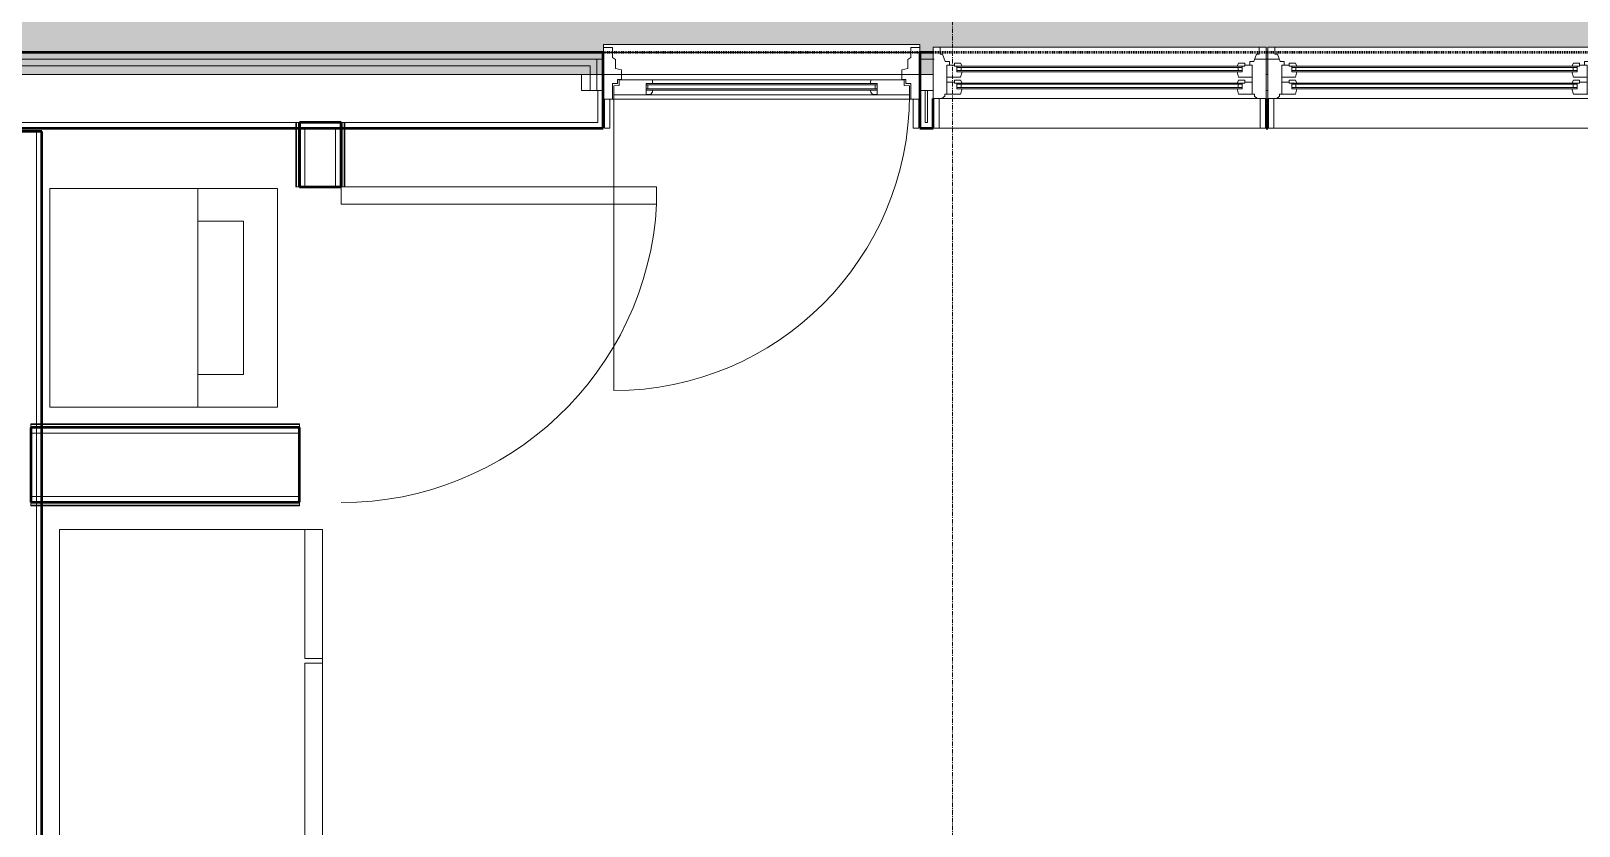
# Model space of a CAD drawing. Header units: inches. Extents: x -4218 to -1830, y 9756 to 12426.
# Drawn here: x -2932.5 to -2755.8, y 12001.4 to 12092.2 of the extents above; entities that cross this region are included whole.
import ezdxf

# ---------------------------------------------------------------- set-up
doc = ezdxf.new("R2010")
doc.units = ezdxf.units.IN
doc.header["$MEASUREMENT"] = 0
doc.linetypes.add('Dash 1_16_', pattern=[0.125, 0.0625, -0.0625])
doc.linetypes.add('Grid Line 1_2_', pattern=[0.875, 0.5, -0.125, 0.125, -0.125])
for name, color, linetype, lineweight in [('0-1', 7, 'Continuous', 5), ('0-2', 252, 'Continuous', 9), ('A-DOOR-1', 7, 'Continuous', 9), ('A-DOOR-2', 50, 'Continuous', 20), ('A-DOOR-4', 31, 'Continuous', 9), ('A-DOOR-6', 31, 'Continuous', 20), ('A-DOOR-FRAM', 31, 'Continuous', 20), ('A-DOOR-FRAM-2', 31, 'Continuous', 9), ('A-DOOR-GLAZ', 31, 'Continuous', 9), ('A-FLOR-5', 192, 'Continuous', 9), ('A-FLOR-PATT-1', 9, 'Continuous', 9), ('A-GLAZ-1', 151, 'Continuous', 9), ('A-GLAZ-2', 151, 'Continuous', 20), ('A-WALL-1', 250, 'Continuous', 50), ('A-WALL-2', 10, 'Continuous', 13), ('A-WALL-3', 253, 'Continuous', 9), ('A-WALL-4', 254, 'Continuous', 9), ('A-WALL-5', 252, 'Continuous', 9), ('A-WALL-6', 7, 'Continuous', 9), ('A-WALL-8', 113, 'Continuous', 9), ('A-WALL-9', 113, 'Continuous', 50), ('C-PROP-LINE-1', 91, 'Dash 1_16_', 50), ('I-WALL-1', 250, 'Continuous', 50), ('I-WALL-2', 254, 'Continuous', 9), ('I-WALL-3', 253, 'Continuous', 9), ('I-WALL-4', 252, 'Continuous', 9), ('I-WALL-5', 7, 'Continuous', 9), ('P-SANR-FIXT-1', 7, 'Continuous', 9), ('Q-SPCQ-1', 7, 'Continuous', 9), ('S-GRID-1', 1, 'Grid Line 1_2_', 9)]:
    doc.layers.add(name, color=color, linetype=linetype, lineweight=lineweight)

# ---------------------------------------------------------------- blocks, each defined once
blk = doc.blocks.new('Refrigerator_-_Side-by-Side_6047 - 36_ X 30_-1372843-BACKGROUND - 1ST FLOOR')
at = {"layer": 'Q-SPCQ-1'}
for p, q in [((-17.88, 15.58), (17.87, 15.58)), ((-17.88, -14.42), (-17.88, 15.58)), ((-17.88, 15.58), (-3.13, 15.58)), ((-17.88, 15.58), (-17.88, 13.58)), ((-3.13, 13.58), (-3.13, 15.58)), ((-2.63, 15.58), (17.87, 15.58)), ((-2.63, 15.58), (-2.63, 13.58)), ((17.87, 15.58), (17.87, -14.42)), ((17.87, 13.58), (17.87, 15.58)), ((-3.13, 13.58), (-17.88, 13.58)), ((17.87, 13.58), (-2.63, 13.58)), ((17.87, -14.42), (-17.88, -14.42))]:
    blk.add_line(p, q, dxfattribs=at)
blk = doc.blocks.new('Basic Wall _ INT - W4BØF - _5_8 GYP - 2X4 WOOD_BATT_ - 5_8 GYP_ - ___-2683966-BACKGROUND - 1ST FLOOR')
at = {"layer": 'A-WALL-3'}
for p, q in [((-2902.29, 12081.69), (-2902, 12081.69)), ((-2902.22, 12081.06), (-2902.22, 12081.69)), ((-2902, 12081.69), (-2901.94, 12081.69)), ((-2901.94, 12081.69), (-2901.92, 12081.69)), ((-2901.92, 12081.69), (-2901.87, 12081.69)), ((-2901.87, 12081.69), (-2901.87, 12081.06))]:
    blk.add_line(p, q, dxfattribs=at)
at = {"layer": 'A-WALL-4'}
for p, q in [((-2902.22, 12081.69), (-2902.29, 12081.69)), ((-2902.08, 12081.69), (-2902.22, 12081.69)), ((-2902.01, 12081.69), (-2902.08, 12081.69)), ((-2901.87, 12081.69), (-2901.9, 12081.69))]:
    blk.add_line(p, q, dxfattribs=at)
at = {"layer": 'A-WALL-5'}
for p, q in [((-2902.29, 12081.06), (-2902.29, 12081.69)), ((-2902.22, 12074.38), (-2902.22, 12081.06)), ((-2902, 12081.69), (-2902, 12081.06)), ((-2901.87, 12081.06), (-2901.87, 12074.38)), ((-2902.29, 12074.38), (-2902.22, 12074.38)), ((-2902.22, 12074.38), (-2902.08, 12074.38)), ((-2902.08, 12074.38), (-2902.01, 12074.38)), ((-2901.9, 12074.38), (-2901.87, 12074.38))]:
    blk.add_line(p, q, dxfattribs=at)
at = {"layer": 'A-WALL-6'}
for p, q in [((-2902.29, 12074.38), (-2902.29, 12081.06)), ((-2902, 12081.06), (-2902, 12074.38)), ((-2902, 12074.38), (-2902.29, 12074.38)), ((-2901.92, 12074.38), (-2902, 12074.38)), ((-2901.87, 12074.38), (-2901.92, 12074.38))]:
    blk.add_line(p, q, dxfattribs=at)
blk = doc.blocks.new('Basic Wall _ INT - W4BØF - _5_8 GYP - 2X4 WOOD_BATT_ - 5_8 GYP_ - ___-2683967-BACKGROUND - 1ST FLOOR')
at = {"layer": 'A-WALL-3'}
for p, q in [((-2897.12, 12081.69), (-2897.08, 12081.69)), ((-2897.12, 12081.69), (-2897.12, 12081.06)), ((-2897.08, 12081.69), (-2897, 12081.69)), ((-2897, 12081.69), (-2896.92, 12081.69)), ((-2896.92, 12081.69), (-2896.71, 12081.69)), ((-2896.77, 12081.06), (-2896.77, 12081.69))]:
    blk.add_line(p, q, dxfattribs=at)
at = {"layer": 'A-WALL-4'}
for p, q in [((-2897.1, 12081.69), (-2897.12, 12081.69)), ((-2896.92, 12081.69), (-2896.98, 12081.69)), ((-2896.77, 12081.69), (-2896.92, 12081.69)), ((-2896.71, 12081.69), (-2896.77, 12081.69))]:
    blk.add_line(p, q, dxfattribs=at)
at = {"layer": 'A-WALL-5'}
for p, q in [((-2897.12, 12081.06), (-2897.12, 12074.38)), ((-2897, 12081.06), (-2897, 12081.69)), ((-2896.77, 12074.38), (-2896.77, 12081.06)), ((-2896.71, 12081.06), (-2896.71, 12081.69)), ((-2897.12, 12074.38), (-2897.1, 12074.38)), ((-2896.98, 12074.38), (-2896.92, 12074.38)), ((-2896.92, 12074.38), (-2896.77, 12074.38)), ((-2896.77, 12074.38), (-2896.71, 12074.38))]:
    blk.add_line(p, q, dxfattribs=at)
at = {"layer": 'A-WALL-6'}
for p, q in [((-2897, 12074.38), (-2897, 12081.06)), ((-2896.71, 12074.38), (-2896.71, 12081.06)), ((-2897.08, 12074.38), (-2897.12, 12074.38)), ((-2897, 12074.38), (-2897.08, 12074.38)), ((-2896.71, 12074.38), (-2897, 12074.38))]:
    blk.add_line(p, q, dxfattribs=at)
blk = doc.blocks.new('Basic Wall _ INT - W8BØF - _5_8 GYP - 2X8 WOOD_BATT_ - 5_8 GYP_ - ___-2698244-BACKGROUND - 1ST FLOOR')
at = {"layer": 'I-WALL-2'}
for p, q in [((-2932.52, 12038.38), (-2932.52, 12038.35)), ((-2932.52, 12038.24), (-2932.52, 12038.18)), ((-2932.52, 12038.17), (-2932.52, 12038.03)), ((-2932.52, 12038.03), (-2932.52, 12037.96))]:
    blk.add_line(p, q, dxfattribs=at)
at = {"layer": 'I-WALL-3'}
for p, q in [((-2932.52, 12038.33), (-2932.52, 12038.38)), ((-2931.27, 12038.38), (-2932.52, 12038.38)), ((-2932.52, 12038.25), (-2932.52, 12038.33)), ((-2932.52, 12038.17), (-2932.52, 12038.25)), ((-2932.52, 12038.08), (-2932.52, 12038.17)), ((-2932.52, 12037.96), (-2932.52, 12038.08)), ((-2932.52, 12038.03), (-2931.27, 12038.03))]:
    blk.add_line(p, q, dxfattribs=at)
at = {"layer": 'I-WALL-4'}
for p, q in [((-2932.52, 12038.25), (-2931.27, 12038.25)), ((-2932.52, 12037.96), (-2931.27, 12037.96)), ((-2901.87, 12038.38), (-2931.27, 12038.38)), ((-2931.27, 12038.03), (-2901.87, 12038.03)), ((-2901.87, 12038.35), (-2901.87, 12038.38)), ((-2901.87, 12038.18), (-2901.87, 12038.24)), ((-2901.87, 12038.03), (-2901.87, 12038.17)), ((-2901.87, 12037.96), (-2901.87, 12038.03))]:
    blk.add_line(p, q, dxfattribs=at)
at = {"layer": 'I-WALL-5'}
for p, q in [((-2931.27, 12038.25), (-2901.87, 12038.25)), ((-2931.27, 12037.96), (-2901.87, 12037.96)), ((-2901.87, 12038.38), (-2901.87, 12038.33)), ((-2901.87, 12038.33), (-2901.87, 12038.25)), ((-2901.87, 12038.25), (-2901.87, 12037.96))]:
    blk.add_line(p, q, dxfattribs=at)
blk = doc.blocks.new('Basic Wall _ INT - W8BØF - _5_8 GYP - 2X8 WOOD_BATT_ - 5_8 GYP_ - ___-2704408-BACKGROUND - 1ST FLOOR')
at = {"layer": 'I-WALL-2'}
for p, q in [((-2932.52, 12047.29), (-2932.52, 12047.23)), ((-2932.52, 12047.23), (-2932.52, 12047.08)), ((-2932.52, 12047.08), (-2932.52, 12047.02)), ((-2932.52, 12046.9), (-2932.52, 12046.88))]:
    blk.add_line(p, q, dxfattribs=at)
at = {"layer": 'I-WALL-3'}
for p, q in [((-2932.52, 12047), (-2932.52, 12047.29)), ((-2931.27, 12047.23), (-2932.52, 12047.23)), ((-2932.52, 12046.99), (-2932.52, 12047)), ((-2932.52, 12046.98), (-2932.52, 12046.99)), ((-2932.52, 12046.96), (-2932.52, 12046.98)), ((-2932.52, 12046.92), (-2932.52, 12046.96)), ((-2932.52, 12046.88), (-2932.52, 12046.92)), ((-2932.52, 12046.88), (-2931.27, 12046.88))]:
    blk.add_line(p, q, dxfattribs=at)
at = {"layer": 'I-WALL-4'}
for p, q in [((-2931.27, 12047.29), (-2932.52, 12047.29)), ((-2931.27, 12047), (-2932.52, 12047)), ((-2901.87, 12047.23), (-2931.27, 12047.23)), ((-2931.27, 12046.88), (-2901.87, 12046.88)), ((-2901.87, 12047.23), (-2901.87, 12047.29)), ((-2901.87, 12047.08), (-2901.87, 12047.23)), ((-2901.87, 12047.02), (-2901.87, 12047.08)), ((-2901.87, 12046.88), (-2901.87, 12046.9))]:
    blk.add_line(p, q, dxfattribs=at)
at = {"layer": 'I-WALL-5'}
for p, q in [((-2901.87, 12047.29), (-2931.27, 12047.29)), ((-2901.87, 12047), (-2931.27, 12047)), ((-2901.87, 12047.29), (-2901.87, 12047)), ((-2901.87, 12047), (-2901.87, 12046.92)), ((-2901.87, 12046.92), (-2901.87, 12046.88))]:
    blk.add_line(p, q, dxfattribs=at)
blk = doc.blocks.new('SWING - SINGLE - FLUSH - 36_ x 80_ - OFFSET PIVOT DOOR AT MAGIC PAK AND WASHER_DRYER-3199415-BACKGROUND - 1ST FLOOR')
at = {"layer": 'A-DOOR-1'}
blk.add_arc((18, -2.38), 36.07, 180, 266.8211, dxfattribs=at)
at = {"layer": 'A-DOOR-2'}
for p, q in [((16, -2.38), (16, -38.39)), ((18, -2.38), (16, -2.38)), ((18, -2.38), (18, -38.39)), ((18, -38.39), (16, -38.39))]:
    blk.add_line(p, q, dxfattribs=at)
blk = doc.blocks.new('Stacked Washer and Dryer - 26_x25_ - Private-1372850-BACKGROUND - 1ST FLOOR')
at = {"layer": 'P-SANR-FIXT-1'}
for p, q in [((0, 12.5), (26, 12.5)), ((0, 12.5), (0, -12.5)), ((16.90625, -12.5), (16.90625, 12.5)), ((26, 12.5), (26, -12.5)), ((22.09375, 8.75), (16.90625, 8.75)), ((22.09375, -8.75), (22.09375, 8.75)), ((16.90625, -8.75), (22.09375, -8.75)), ((26, -12.5), (0, -12.5))]:
    blk.add_line(p, q, dxfattribs=at)
blk = doc.blocks.new('CTR - 1st Phase - Unit Layouts_rvt-1-BACKGROUND - 1ST FLOOR')
at = {"layer": 'A-WALL-1'}
for p, q in [((-2901.87, 12081.69), (-2901.87, 12074.38)), ((-2901.25, 12081.69), (-2901.87, 12081.69)), ((-2897.75, 12081.69), (-2901.25, 12081.69)), ((-2897.12, 12081.69), (-2897.75, 12081.69)), ((-2897.12, 12074.38), (-2897.12, 12081.69)), ((-2901.87, 12074.38), (-2897.12, 12074.38))]:
    blk.add_line(p, q, dxfattribs=at)
at = {"layer": 'A-WALL-2'}
for p, q in [((-2901.25, 12074.38), (-2901.25, 12081.06)), ((-2897.75, 12081.06), (-2901.25, 12081.06)), ((-2897.75, 12074.38), (-2897.75, 12081.06)), ((-2932.52, 12046.25), (-2901.87, 12046.25)), ((-2932.52, 12039), (-2901.87, 12039))]:
    blk.add_line(p, q, dxfattribs=at)
at = {"layer": 'A-WALL-3'}
for p, q in [((-2901.87, 12081.06), (-2901.87, 12074.38)), ((-2897.12, 12074.38), (-2897.12, 12081.06))]:
    blk.add_line(p, q, dxfattribs=at)
at = {"layer": 'A-WALL-4'}
for p, q in [((-2901.87, 12081.69), (-2901.87, 12081.06)), ((-2901.87, 12081.69), (-2897.12, 12081.69)), ((-2897.12, 12081.06), (-2897.12, 12081.69))]:
    blk.add_line(p, q, dxfattribs=at)
at = {"layer": 'A-WALL-5'}
blk.add_line((-2897.12, 12074.38), (-2901.87, 12074.38), dxfattribs=at)
at = {"layer": 'I-WALL-1'}
for p, q in [((-2901.87, 12046.88), (-2932.52, 12046.88)), ((-2932.52, 12046.88), (-2932.52, 12038.38)), ((-2901.87, 12038.38), (-2901.87, 12046.88)), ((-2932.52, 12038.38), (-2901.87, 12038.38))]:
    blk.add_line(p, q, dxfattribs=at)
at = {"layer": 'I-WALL-2'}
for p, q in [((-2931.27, 12046.88), (-2932.52, 12046.88)), ((-2932.52, 12038.38), (-2932.52, 12046.88)), ((-2932.52, 12038.38), (-2931.27, 12038.38))]:
    blk.add_line(p, q, dxfattribs=at)
at = {"layer": 'I-WALL-3'}
for p, q in [((-2901.87, 12046.88), (-2931.27, 12046.88)), ((-2931.27, 12038.38), (-2901.87, 12038.38))]:
    blk.add_line(p, q, dxfattribs=at)
at = {"layer": 'I-WALL-4'}
blk.add_line((-2901.87, 12046.88), (-2901.87, 12038.38), dxfattribs=at)
at = {"layer": '0-2'}
for name, p in [('Basic Wall _ INT - W4BØF - _5_8 GYP - 2X4 WOOD_BATT_ - 5_8 GYP_ - ___-2683966-BACKGROUND - 1ST FLOOR', (0, 0)), ('Basic Wall _ INT - W4BØF - _5_8 GYP - 2X4 WOOD_BATT_ - 5_8 GYP_ - ___-2683967-BACKGROUND - 1ST FLOOR', (0, 0)), ('Stacked Washer and Dryer - 26_x25_ - Private-1372850-BACKGROUND - 1ST FLOOR', (-2930.37, 12061.69)), ('Basic Wall _ INT - W8BØF - _5_8 GYP - 2X8 WOOD_BATT_ - 5_8 GYP_ - ___-2704408-BACKGROUND - 1ST FLOOR', (0, 0)), ('Basic Wall _ INT - W8BØF - _5_8 GYP - 2X8 WOOD_BATT_ - 5_8 GYP_ - ___-2698244-BACKGROUND - 1ST FLOOR', (0, 0))]:
    blk.add_blockref(name, p, dxfattribs=at)
for name, p, rotation in [('SWING - SINGLE - FLUSH - 36_ x 80_ - OFFSET PIVOT DOOR AT MAGIC PAK AND WASHER_DRYER-3199415-BACKGROUND - 1ST FLOOR', (-2899.5, 12056.38), 89.99999999996366), ('Refrigerator_-_Side-by-Side_6047 - 36_ X 30_-1372843-BACKGROUND - 1ST FLOOR', (-2914.83, 12017.37), 269.9999999999923)]:
    blk.add_blockref(name, p, dxfattribs=dict(at, rotation=rotation))
blk = doc.blocks.new('CTR - 1st Phase - Common Walls_rvt-1-BACKGROUND - 1ST FLOOR')
at = {"layer": 'A-WALL-2'}
blk.add_line((-2931.9, 12080.69), (-2931.9, 11725.36), dxfattribs=at)
at = {"layer": 'I-WALL-1'}
for p, q in [((-2931.27, 12080.69), (-2939.77, 12080.69)), ((-2931.27, 11725.36), (-2931.27, 12080.69))]:
    blk.add_line(p, q, dxfattribs=at)
at = {"layer": 'I-WALL-3'}
for p, q in [((-2931.27, 12047.17), (-2931.27, 12047.29)), ((-2931.27, 12047.08), (-2931.27, 12047.17)), ((-2931.27, 12047.02), (-2931.27, 12047.08)), ((-2931.27, 12038.38), (-2931.27, 12046.88)), ((-2931.27, 12038.17), (-2931.27, 12038.23)), ((-2931.27, 12038.08), (-2931.27, 12038.17)), ((-2931.27, 12037.96), (-2931.27, 12038.08))]:
    blk.add_line(p, q, dxfattribs=at)
at = {"layer": 'I-WALL-4'}
for p, q in [((-2939.77, 12080.69), (-2931.27, 12080.69)), ((-2931.27, 12047.29), (-2931.27, 12080.69)), ((-2931.27, 11918.03), (-2931.27, 12037.96))]:
    blk.add_line(p, q, dxfattribs=at)
blk = doc.blocks.new('Window-Double_Hung-Andersen-400_Series-Tilt_Wash - DOUBLE HUNG - COTTAGE - 1ST FLOOR-2889518-BACKGROUND - 1ST FLOOR')
at = {"layer": 'A-GLAZ-1'}
for p, q in [((-16.29, 2.62), (-15.7, 2.62)), ((-16.29, 2.25), (-15.7, 2.25)), ((-15.82, 2.62), (-15.82, 2.25)), ((-15.7, 2.75), (15.7, 2.75)), ((-15.7, 2.62), (15.7, 2.62)), ((-15.7, 2.25), (15.7, 2.25)), ((-15.7, 2.12), (15.7, 2.12)), ((16.29, 2.62), (15.7, 2.62)), ((16.29, 2.25), (15.7, 2.25)), ((15.82, 2.62), (15.82, 2.25)), ((-16.29, 0.69), (-15.7, 0.69)), ((-16.29, 0.31), (-15.7, 0.31)), ((-15.82, 0.69), (-15.82, 0.31)), ((-15.7, 0.81), (15.7, 0.81)), ((-15.7, 0.69), (15.7, 0.69)), ((-15.7, 0.31), (15.7, 0.31)), ((-15.7, 0.19), (15.7, 0.19)), ((16.29, 0.69), (15.7, 0.69)), ((16.29, 0.31), (15.7, 0.31)), ((15.82, 0.69), (15.82, 0.31)), ((18.95, -0.94), (-18.95, -0.94)), ((-18.95, -0.94), (-18.95, -4.31)), ((-18.32, -0.94), (-18.32, -4.31)), ((18.32, -0.94), (18.32, -4.31)), ((18.95, -4.31), (18.95, -0.94)), ((-18.95, -4.31), (18.95, -4.31))]:
    blk.add_line(p, q, dxfattribs=at)
at = {"layer": 'A-GLAZ-2'}
for p, q in [((-19.01, 3.56), (-20.51, 3.56)), ((19.01, 4.94), (-19.01, 4.94)), ((-19.01, 4.94), (-19.01, -0.94)), ((-18.2, 4.94), (-18.2, 4.12)), ((-18.2, 4.12), (-17.92, 4.12)), ((-17.92, 4.12), (-17.61, 3.31)), ((17.92, 4.12), (17.61, 3.31)), ((18.2, 4.12), (17.92, 4.12)), ((18.2, 4.94), (18.2, 4.12)), ((19.01, -0.94), (19.01, 4.94)), ((19.01, 3.56), (20.51, 3.56)), ((-17.61, 3.31), (-17.14, 3.31)), ((-17.42, 2.87), (-16.57, 2.87)), ((-17.42, 2.87), (-17.42, -0.44)), ((-17.14, 3.31), (-17.14, 2.87)), ((-15.86, 3.09), (-16.57, 3.09)), ((-16.57, 2.75), (-16.57, 3.09)), ((-15.7, 2.75), (-16.57, 2.75)), ((-16.29, 2.75), (-16.29, 2.12)), ((-15.7, 2.12), (-16.29, 2.12)), ((-15.86, 3.09), (-15.7, 2.75)), ((-15.86, 1.5), (-15.7, 2.12)), ((15.86, 3.09), (15.7, 2.75)), ((15.7, 2.75), (16.57, 2.75)), ((15.7, 2.12), (16.29, 2.12)), ((15.86, 1.5), (15.7, 2.12)), ((15.86, 3.09), (16.57, 3.09)), ((16.29, 2.75), (16.29, 2.12)), ((16.57, 2.75), (16.57, 3.09)), ((17.42, 2.87), (16.57, 2.87)), ((17.14, 3.31), (17.14, 2.87)), ((17.61, 3.31), (17.14, 3.31)), ((17.42, 2.87), (17.42, -0.44)), ((-17.42, 1.5), (-15.86, 1.5)), ((-17.42, 0.94), (-16.57, 0.94)), ((-15.86, 1.16), (-16.57, 1.16)), ((-16.57, 0.81), (-16.57, 1.16)), ((-15.7, 0.81), (-16.57, 0.81)), ((-16.29, 0.81), (-16.29, 0.19)), ((-15.7, 0.19), (-16.29, 0.19)), ((-15.86, 1.16), (-15.7, 0.81)), ((-15.86, -0.44), (-15.7, 0.19)), ((15.86, 1.16), (15.7, 0.81)), ((15.7, 0.81), (16.57, 0.81)), ((15.7, 0.19), (16.29, 0.19)), ((15.86, -0.44), (15.7, 0.19)), ((17.42, 1.5), (15.86, 1.5)), ((15.86, 1.16), (16.57, 1.16)), ((16.29, 0.81), (16.29, 0.19)), ((16.57, 0.81), (16.57, 1.16)), ((17.42, 0.94), (16.57, 0.94)), ((-19.01, -0.94), (19.01, -0.94)), ((-17.67, -0.66), (-18, -0.94)), ((-17.67, -0.66), (-17.67, -0.44)), ((-17.67, -0.44), (-15.86, -0.44)), ((17.67, -0.44), (15.86, -0.44)), ((17.67, -0.66), (17.67, -0.44)), ((17.67, -0.66), (18, -0.94))]:
    blk.add_line(p, q, dxfattribs=at)
blk = doc.blocks.new('Door-Inswing-Andersen-400_Series-Single - 3_ 0-1_8_ x 7_ 11 1_2_ - 1ST FLOOR-V170-BACKGROUND - 1ST FLOOR')
at = {"layer": 'A-DOOR-4'}
blk.add_line((16.87, 0.53), (16.87, 34.28), dxfattribs=at)
blk.add_arc((16.87, 0.53), 33.75, 90, 180, dxfattribs=at)
at = {"layer": 'A-DOOR-6'}
for p, q in [((-16.87, -0.53), (-16.87, 0.53)), ((-16.87, 0.53), (-12.44, 0.53)), ((-13.19, 0.53), (-13.19, -0.78)), ((-13.19, 0.53), (-13.19, 0.47)), ((-13.19, 0.47), (-12.67, 0.47)), ((-12.67, 0.47), (-12.47, 0.22)), ((-12.47, 0.22), (-12.44, 0.03)), ((12.44, 0.53), (-12.44, 0.53)), ((-12.44, 0.03), (-12.44, -0.03)), ((16.87, 0.53), (12.44, 0.53)), ((12.47, 0.22), (12.44, 0.03)), ((12.44, 0.03), (12.44, -0.03)), ((12.67, 0.47), (12.47, 0.22)), ((13.19, 0.47), (12.67, 0.47)), ((13.19, 0.53), (13.19, -0.78)), ((13.19, 0.53), (13.19, 0.47)), ((16.87, -0.53), (16.87, 0.53)), ((-16.26, -0.54), (-16.87, -0.53)), ((-16.26, -1.19), (-16.26, -0.54)), ((-16.26, -1.19), (-12.44, -1.19)), ((-12.44, -0.03), (-13.19, -0.03)), ((-13.19, -0.78), (-12.44, -0.78)), ((-12.44, -0.87), (-12.47, -1.19)), ((-12.44, -0.78), (-12.44, -0.87)), ((12.44, -1.19), (-12.44, -1.19)), ((12.44, -0.03), (13.19, -0.03)), ((12.44, -0.78), (12.44, -0.87)), ((13.19, -0.78), (12.44, -0.78)), ((12.44, -0.87), (12.47, -1.19)), ((16.26, -1.19), (12.44, -1.19)), ((16.26, -0.54), (16.87, -0.53)), ((16.26, -1.19), (16.26, -0.54))]:
    blk.add_line(p, q, dxfattribs=at)
at = {"layer": 'A-DOOR-FRAM'}
for p, q in [((-18.06, -4.88), (-18.06, 1)), ((-17.69, 1), (-18.06, 1)), ((-18.06, 1), (-17.03, 1)), ((-18.06, 1), (-17.94, 1)), ((-18.06, -4.31), (-18.06, 1)), ((-17.28, 1), (17.31, 1)), ((-17.03, 1), (-17.03, -0.78)), ((17.03, 1), (17.03, -0.78)), ((18.06, 1), (17.03, 1)), ((17.94, 1), (18.06, 1)), ((18.06, -4.88), (18.06, 1)), ((18.06, 1), (18.06, -4.31)), ((-17.03, -0.78), (-16.45, -0.78)), ((-16.45, -0.78), (-16.45, -1.22)), ((-16.45, -1.22), (-16, -1.22)), ((-16, -1.22), (-16, -2.36)), ((16.45, -1.22), (16, -1.22)), ((16, -1.22), (16, -2.36)), ((16.45, -0.78), (16.45, -1.22)), ((17.03, -0.78), (16.45, -0.78)), ((-16.69, -3.51), (-17.03, -3.75)), ((-16, -2.36), (-16.69, -2.51)), ((-16.69, -2.51), (-16.69, -3.51)), ((16, -2.36), (16.69, -2.51)), ((16.69, -2.51), (16.69, -3.51)), ((16.69, -3.51), (17.03, -3.75)), ((-19.69, -3.56), (-18.06, -3.56)), ((-18.06, -5.22), (-18.06, -4.31)), ((-18.06, -4.88), (-17.03, -4.88)), ((18.06, -5.22), (-18.06, -5.22)), ((-17.03, -3.75), (-17.03, -4.88)), ((17.03, -3.75), (17.03, -4.88)), ((18.06, -4.88), (17.03, -4.88)), ((19.69, -3.56), (18.06, -3.56)), ((18.06, -4.31), (18.06, -5.22))]:
    blk.add_line(p, q, dxfattribs=at)
at = {"layer": 'A-DOOR-FRAM-2'}
for p, q in [((-17.94, 4.31), (-17.31, 4.31)), ((-17.94, 1), (-17.94, 4.31)), ((-17.31, 4.31), (-17.31, 1)), ((17.31, 4.31), (17.94, 4.31)), ((17.31, 1), (17.31, 4.31)), ((17.94, 4.31), (17.94, 1)), ((-17.31, 1), (-17.94, 1)), ((17.94, 1), (17.31, 1))]:
    blk.add_line(p, q, dxfattribs=at)
at = {"layer": 'A-DOOR-GLAZ'}
for p, q in [((-13.19, -0.19), (-12.44, -0.19)), ((-12.44, -0.63), (-13.19, -0.63)), ((-12.98, -0.63), (-12.98, -0.19)), ((12.44, -0.03), (-12.44, -0.03)), ((12.44, -0.19), (-12.44, -0.19)), ((12.44, -0.63), (-12.44, -0.63)), ((12.44, -0.78), (-12.44, -0.78)), ((13.19, -0.19), (12.44, -0.19)), ((12.44, -0.63), (13.19, -0.63)), ((12.98, -0.63), (12.98, -0.19))]:
    blk.add_line(p, q, dxfattribs=at)
blk = doc.blocks.new('Family - ___-2835903-BACKGROUND - 1ST FLOOR')
at = {"layer": 'C-PROP-LINE-1'}
blk.add_line((-2096.45, 12089.69), (-3831.82, 12089.69), dxfattribs=at)

msp = doc.modelspace()

# ---------------------------------------------------------------- hatches: boundary and pattern name
at = {"layer": 'A-FLOR-PATT-1'}
h = msp.add_hatch(dxfattribs=at)
h.set_pattern_fill('FP_11', color=256, style=0, pattern_type=2)
h.set_pattern_definition([(0, (-2997.02, 11101.99), (-120, 76.8), [0.392, -119.607]), (0, (-2997.02, 11102.386), (-120, 76.8), [0.392, -119.607]), (0, (-2997.02, 11111.59), (-120, 76.8), [0.392, -119.607]), (0, (-2997.02, 11111.986), (-120, 76.8), [0.392, -119.607]), (0, (-2997.02, 11121.19), (-120, 76.8), [0.392, -119.607]), (0, (-2997.02, 11121.586), (-120, 76.8), [0.392, -119.607]), (0, (-2997.02, 11130.79), (-120, 76.8), [0.392, -119.607]), (0, (-2997.02, 11131.186), (-120, 76.8), [0.392, -119.607]), (0, (-2997.02, 11140.39), (-120, 76.8), [0.392, -119.607]), (0, (-2997.02, 11140.786), (-120, 76.8), [0.392, -119.607]), (0, (-2997.02, 11149.99), (-120, 76.8), [0.392, -119.607]), (0, (-2997.02, 11150.386), (-120, 76.8), [0.392, -119.607]), (0, (-2997.02, 11159.59), (-120, 76.8), [0.392, -119.607]), (0, (-2997.02, 11159.986), (-120, 76.8), [0.392, -119.607]), (0, (-2997.02, 11169.19), (-120, 76.8), [0.392, -119.607]), (0, (-2997.02, 11169.586), (-120, 76.8), [0.392, -119.607]), (0, (-2977.02, 11101.99), (-120, 76.8), [0.392, -119.607]), (0, (-2977.02, 11102.386), (-120, 76.8), [0.392, -119.607]), (0, (-2977.02, 11111.59), (-120, 76.8), [0.392, -119.607]), (0, (-2977.02, 11111.986), (-120, 76.8), [0.392, -119.607]), (0, (-2977.02, 11121.19), (-120, 76.8), [0.392, -119.607]), (0, (-2977.02, 11121.586), (-120, 76.8), [0.392, -119.607]), (0, (-2977.02, 11130.79), (-120, 76.8), [0.392, -119.607]), (0, (-2977.02, 11131.186), (-120, 76.8), [0.392, -119.607]), (0, (-2977.02, 11140.39), (-120, 76.8), [0.392, -119.607]), (0, (-2977.02, 11140.786), (-120, 76.8), [0.392, -119.607]), (0, (-2977.02, 11149.99), (-120, 76.8), [0.392, -119.607]), (0, (-2977.02, 11150.386), (-120, 76.8), [0.392, -119.607]), (0, (-2977.02, 11159.59), (-120, 76.8), [0.392, -119.607]), (0, (-2977.02, 11159.986), (-120, 76.8), [0.392, -119.607]), (0, (-2977.02, 11169.19), (-120, 76.8), [0.392, -119.607]), (0, (-2977.02, 11169.586), (-120, 76.8), [0.392, -119.607]), (0, (-2957.02, 11101.99), (-120, 76.8), [0.392, -119.607]), (0, (-2957.02, 11102.386), (-120, 76.8), [0.392, -119.607]), (0, (-2957.02, 11111.59), (-120, 76.8), [0.392, -119.607]), (0, (-2957.02, 11111.986), (-120, 76.8), [0.392, -119.607]), (0, (-2957.02, 11121.19), (-120, 76.8), [0.392, -119.607]), (0, (-2957.02, 11121.586), (-120, 76.8), [0.392, -119.607]), (0, (-2957.02, 11130.79), (-120, 76.8), [0.392, -119.607]), (0, (-2957.02, 11131.186), (-120, 76.8), [0.392, -119.607]), (0, (-2957.02, 11140.39), (-120, 76.8), [0.392, -119.607]), (0, (-2957.02, 11140.786), (-120, 76.8), [0.392, -119.607]), (0, (-2957.02, 11149.99), (-120, 76.8), [0.392, -119.607]), (0, (-2957.02, 11150.386), (-120, 76.8), [0.392, -119.607]), (0, (-2957.02, 11159.59), (-120, 76.8), [0.392, -119.607]), (0, (-2957.02, 11159.986), (-120, 76.8), [0.392, -119.607]), (0, (-2957.02, 11169.19), (-120, 76.8), [0.392, -119.607]), (0, (-2957.02, 11169.586), (-120, 76.8), [0.392, -119.607]), (0, (-2937.02, 11101.99), (-120, 76.8), [0.392, -119.607]), (0, (-2937.02, 11102.386), (-120, 76.8), [0.392, -119.607]), (0, (-2937.02, 11111.59), (-120, 76.8), [0.392, -119.607]), (0, (-2937.02, 11111.986), (-120, 76.8), [0.392, -119.607]), (0, (-2937.02, 11121.19), (-120, 76.8), [0.392, -119.607]), (0, (-2937.02, 11121.586), (-120, 76.8), [0.392, -119.607]), (0, (-2937.02, 11130.79), (-120, 76.8), [0.392, -119.607]), (0, (-2937.02, 11131.186), (-120, 76.8), [0.392, -119.607]), (0, (-2937.02, 11140.39), (-120, 76.8), [0.392, -119.607]), (0, (-2937.02, 11140.786), (-120, 76.8), [0.392, -119.607]), (0, (-2937.02, 11149.99), (-120, 76.8), [0.392, -119.607]), (0, (-2937.02, 11150.386), (-120, 76.8), [0.392, -119.607]), (0, (-2937.02, 11159.59), (-120, 76.8), [0.392, -119.607]), (0, (-2937.02, 11159.986), (-120, 76.8), [0.392, -119.607]), (0, (-2937.02, 11169.19), (-120, 76.8), [0.392, -119.607]), (0, (-2937.02, 11169.586), (-120, 76.8), [0.392, -119.607]), (0, (-2917.02, 11101.99), (-120, 76.8), [0.392, -119.607]), (0, (-2917.02, 11102.386), (-120, 76.8), [0.392, -119.607]), (0, (-2917.02, 11111.59), (-120, 76.8), [0.392, -119.607]), (0, (-2917.02, 11111.986), (-120, 76.8), [0.392, -119.607]), (0, (-2917.02, 11121.19), (-120, 76.8), [0.392, -119.607]), (0, (-2917.02, 11121.586), (-120, 76.8), [0.392, -119.607]), (0, (-2917.02, 11130.79), (-120, 76.8), [0.392, -119.607]), (0, (-2917.02, 11131.186), (-120, 76.8), [0.392, -119.607]), (0, (-2917.02, 11140.39), (-120, 76.8), [0.392, -119.607]), (0, (-2917.02, 11140.786), (-120, 76.8), [0.392, -119.607]), (0, (-2917.02, 11149.99), (-120, 76.8), [0.392, -119.607]), (0, (-2917.02, 11150.386), (-120, 76.8), [0.392, -119.607]), (0, (-2917.02, 11159.59), (-120, 76.8), [0.392, -119.607]), (0, (-2917.02, 11159.986), (-120, 76.8), [0.392, -119.607]), (0, (-2917.02, 11169.19), (-120, 76.8), [0.392, -119.607]), (0, (-2917.02, 11169.586), (-120, 76.8), [0.392, -119.607]), (0, (-2897.02, 11101.99), (-120, 76.8), [0.392, -119.607]), (0, (-2897.02, 11102.386), (-120, 76.8), [0.392, -119.607]), (0, (-2897.02, 11111.59), (-120, 76.8), [0.392, -119.607]), (0, (-2897.02, 11111.986), (-120, 76.8), [0.392, -119.607]), (0, (-2897.02, 11121.19), (-120, 76.8), [0.392, -119.607]), (0, (-2897.02, 11121.586), (-120, 76.8), [0.392, -119.607]), (0, (-2897.02, 11130.79), (-120, 76.8), [0.392, -119.607]), (0, (-2897.02, 11131.186), (-120, 76.8), [0.392, -119.607]), (0, (-2897.02, 11140.39), (-120, 76.8), [0.392, -119.607]), (0, (-2897.02, 11140.786), (-120, 76.8), [0.392, -119.607]), (0, (-2897.02, 11149.99), (-120, 76.8), [0.392, -119.607]), (0, (-2897.02, 11150.386), (-120, 76.8), [0.392, -119.607]), (0, (-2897.02, 11159.59), (-120, 76.8), [0.392, -119.607]), (0, (-2897.02, 11159.986), (-120, 76.8), [0.392, -119.607]), (0, (-2897.02, 11169.19), (-120, 76.8), [0.392, -119.607]), (0, (-2897.02, 11169.586), (-120, 76.8), [0.392, -119.607]), (90, (-3003.47, 11116.59), (-120, 7e-15), [9.6, -67.2]), (90, (-2997.02, 11101.99), (-120, 7e-15), [0.392, -76.407]), (90, (-2997.02, 11111.59), (-120, 7e-15), [0.392, -76.407]), (90, (-2997.02, 11121.19), (-120, 7e-15), [0.392, -76.407]), (90, (-2997.02, 11130.79), (-120, 7e-15), [0.392, -76.407]), (90, (-2997.02, 11140.39), (-120, 7e-15), [0.392, -76.407]), (90, (-2997.02, 11149.99), (-120, 7e-15), [0.392, -76.407]), (90, (-2997.02, 11159.59), (-120, 7e-15), [0.392, -76.407]), (90, (-2997.02, 11169.19), (-120, 7e-15), [0.392, -76.407]), (90, (-2996.63, 11101.99), (-120, 7e-15), [0.392, -76.407]), (90, (-2996.63, 11111.59), (-120, 7e-15), [0.392, -76.407]), (90, (-2996.63, 11121.19), (-120, 7e-15), [0.392, -76.407]), (90, (-2996.63, 11130.79), (-120, 7e-15), [0.392, -76.407]), (90, (-2996.63, 11140.39), (-120, 7e-15), [0.392, -76.407]), (90, (-2996.63, 11149.99), (-120, 7e-15), [0.392, -76.407]), (90, (-2996.63, 11159.59), (-120, 7e-15), [0.392, -76.407]), (90, (-2996.63, 11169.19), (-120, 7e-15), [0.392, -76.407]), (90, (-2987.32, 11135.79), (-120, 7e-15), [9.6, -67.2]), (90, (-2987.32, 11164.59), (-120, 7e-15), [9.6, -67.2]), (90, (-2977.02, 11101.99), (-120, 7e-15), [0.392, -76.407]), (90, (-2977.02, 11111.59), (-120, 7e-15), [0.392, -76.407]), (90, (-2977.02, 11121.19), (-120, 7e-15), [0.392, -76.407]), (90, (-2977.02, 11130.79), (-120, 7e-15), [0.392, -76.407]), (90, (-2977.02, 11140.39), (-120, 7e-15), [0.392, -76.407]), (90, (-2977.02, 11149.99), (-120, 7e-15), [0.392, -76.407]), (90, (-2977.02, 11159.59), (-120, 7e-15), [0.392, -76.407]), (90, (-2977.02, 11169.19), (-120, 7e-15), [0.392, -76.407]), (90, (-2976.63, 11101.99), (-120, 7e-15), [0.392, -76.407]), (90, (-2976.63, 11111.59), (-120, 7e-15), [0.392, -76.407]), (90, (-2976.63, 11121.19), (-120, 7e-15), [0.392, -76.407]), (90, (-2976.63, 11130.79), (-120, 7e-15), [0.392, -76.407]), (90, (-2976.63, 11140.39), (-120, 7e-15), [0.392, -76.407]), (90, (-2976.63, 11149.99), (-120, 7e-15), [0.392, -76.407]), (90, (-2976.63, 11159.59), (-120, 7e-15), [0.392, -76.407]), (90, (-2976.63, 11169.19), (-120, 7e-15), [0.392, -76.407]), (90, (-2957.02, 11101.99), (-120, 7e-15), [0.392, -76.407]), (90, (-2957.02, 11111.59), (-120, 7e-15), [0.392, -76.407]), (90, (-2957.02, 11121.19), (-120, 7e-15), [0.392, -76.407]), (90, (-2957.02, 11130.79), (-120, 7e-15), [0.392, -76.407]), (90, (-2957.02, 11140.39), (-120, 7e-15), [0.392, -76.407]), (90, (-2957.02, 11149.99), (-120, 7e-15), [0.392, -76.407]), (90, (-2957.02, 11159.59), (-120, 7e-15), [0.392, -76.407]), (90, (-2957.02, 11169.19), (-120, 7e-15), [0.392, -76.407]), (90, (-2956.63, 11101.99), (-120, 7e-15), [0.392, -76.407]), (90, (-2956.63, 11111.59), (-120, 7e-15), [0.392, -76.407]), (90, (-2956.63, 11121.19), (-120, 7e-15), [0.392, -76.407]), (90, (-2956.63, 11130.79), (-120, 7e-15), [0.392, -76.407]), (90, (-2956.63, 11140.39), (-120, 7e-15), [0.392, -76.407]), (90, (-2956.63, 11149.99), (-120, 7e-15), [0.392, -76.407]), (90, (-2956.63, 11159.59), (-120, 7e-15), [0.392, -76.407]), (90, (-2956.63, 11169.19), (-120, 7e-15), [0.392, -76.407]), (90, (-2946.77, 11106.99), (-120, 7e-15), [9.6, -67.2]), (90, (-2946.77, 11145.39), (-120, 7e-15), [9.6, -67.2]), (90, (-2937.02, 11101.99), (-120, 7e-15), [0.392, -76.407]), (90, (-2937.02, 11111.59), (-120, 7e-15), [0.392, -76.407]), (90, (-2937.02, 11121.19), (-120, 7e-15), [0.392, -76.407]), (90, (-2937.02, 11130.79), (-120, 7e-15), [0.392, -76.407]), (90, (-2937.02, 11140.39), (-120, 7e-15), [0.392, -76.407]), (90, (-2937.02, 11149.99), (-120, 7e-15), [0.392, -76.407]), (90, (-2937.02, 11159.59), (-120, 7e-15), [0.392, -76.407]), (90, (-2937.02, 11169.19), (-120, 7e-15), [0.392, -76.407]), (90, (-2936.63, 11101.99), (-120, 7e-15), [0.392, -76.407]), (90, (-2936.63, 11111.59), (-120, 7e-15), [0.392, -76.407]), (90, (-2936.63, 11121.19), (-120, 7e-15), [0.392, -76.407]), (90, (-2936.63, 11130.79), (-120, 7e-15), [0.392, -76.407]), (90, (-2936.63, 11140.39), (-120, 7e-15), [0.392, -76.407]), (90, (-2936.63, 11149.99), (-120, 7e-15), [0.392, -76.407]), (90, (-2936.63, 11159.59), (-120, 7e-15), [0.392, -76.407]), (90, (-2936.63, 11169.19), (-120, 7e-15), [0.392, -76.407]), (90, (-2925.94, 11126.19), (-120, 7e-15), [9.6, -67.2]), (90, (-2917.02, 11101.99), (-120, 7e-15), [0.392, -76.407]), (90, (-2917.02, 11111.59), (-120, 7e-15), [0.392, -76.407]), (90, (-2917.02, 11121.19), (-120, 7e-15), [0.392, -76.407]), (90, (-2917.02, 11130.79), (-120, 7e-15), [0.392, -76.407]), (90, (-2917.02, 11140.39), (-120, 7e-15), [0.392, -76.407]), (90, (-2917.02, 11149.99), (-120, 7e-15), [0.392, -76.407]), (90, (-2917.02, 11159.59), (-120, 7e-15), [0.392, -76.407]), (90, (-2917.02, 11169.19), (-120, 7e-15), [0.392, -76.407]), (90, (-2916.63, 11101.99), (-120, 7e-15), [0.392, -76.407]), (90, (-2916.63, 11111.59), (-120, 7e-15), [0.392, -76.407]), (90, (-2916.63, 11121.19), (-120, 7e-15), [0.392, -76.407]), (90, (-2916.63, 11130.79), (-120, 7e-15), [0.392, -76.407]), (90, (-2916.63, 11140.39), (-120, 7e-15), [0.392, -76.407]), (90, (-2916.63, 11149.99), (-120, 7e-15), [0.392, -76.407]), (90, (-2916.63, 11159.59), (-120, 7e-15), [0.392, -76.407]), (90, (-2916.63, 11169.19), (-120, 7e-15), [0.392, -76.407]), (90, (-2905.27, 11097.39), (-120, 7e-15), [9.6, -67.2]), (90, (-2905.27, 11154.99), (-120, 7e-15), [9.6, -67.2]), (90, (-2897.02, 11101.99), (-120, 7e-15), [0.392, -76.407]), (90, (-2897.02, 11111.59), (-120, 7e-15), [0.392, -76.407]), (90, (-2897.02, 11121.19), (-120, 7e-15), [0.392, -76.407]), (90, (-2897.02, 11130.79), (-120, 7e-15), [0.392, -76.407]), (90, (-2897.02, 11140.39), (-120, 7e-15), [0.392, -76.407]), (90, (-2897.02, 11149.99), (-120, 7e-15), [0.392, -76.407]), (90, (-2897.02, 11159.59), (-120, 7e-15), [0.392, -76.407]), (90, (-2897.02, 11169.19), (-120, 7e-15), [0.392, -76.407]), (90, (-2896.63, 11101.99), (-120, 7e-15), [0.392, -76.407]), (90, (-2896.63, 11111.59), (-120, 7e-15), [0.392, -76.407]), (90, (-2896.63, 11121.19), (-120, 7e-15), [0.392, -76.407]), (90, (-2896.63, 11130.79), (-120, 7e-15), [0.392, -76.407]), (90, (-2896.63, 11140.39), (-120, 7e-15), [0.392, -76.407]), (90, (-2896.63, 11149.99), (-120, 7e-15), [0.392, -76.407]), (90, (-2896.63, 11159.59), (-120, 7e-15), [0.392, -76.407]), (90, (-2896.63, 11169.19), (-120, 7e-15), [0.392, -76.407]), (180, (-2892.324, 11097.39), (-120, 76.8), [120, 0, 0, 0]), (180, (-2892.324, 11106.99), (-120, 76.8), [120, 0, 0, 0]), (180, (-2892.324, 11116.59), (-120, 76.8), [120, 0, 0, 0]), (180, (-2892.324, 11126.19), (-120, 76.8), [120, 0, 0, 0]), (180, (-2892.324, 11135.79), (-120, 76.8), [120, 0, 0, 0]), (180, (-2892.324, 11145.39), (-120, 76.8), [120, 0, 0, 0]), (180, (-2892.324, 11154.99), (-120, 76.8), [120, 0, 0, 0]), (180, (-2892.324, 11164.59), (-120, 76.8), [120, 0, 0, 0])])
h.paths.add_polyline_path([(-3958.32, 9946.44), (-3829.32, 9946.44), (-3829.32, 10051.37), (-3832.45, 10051.37), (-3832.45, 10089.39), (-3829.32, 10089.39), (-3829.32, 10127.98), (-3832.45, 10127.98), (-3832.45, 10166), (-3829.32, 10166), (-3829.32, 10167.33), (-3832.73, 10167.33), (-3832.73, 10203.45), (-3829.32, 10203.45), (-3829.32, 10215.19), (-3885.92, 10215.19), (-3885.92, 10210.19), (-3873.73, 10210.16), (-3873.68, 10210.12), (-3873.48, 10210.04), (-3873.31, 10209.86), (-3873.22, 10209.68), (-3873.19, 10209.57), (-3873.19, 10209.3), (-3873.23, 10209.17), (-3873.33, 10209), (-3873.46, 10208.86), (-3873.55, 10208.79), (-3874.25, 10208.7), (-3874.86, 10208.69), (-3879.26, 10208.69), (-3885.92, 10208.69), (-3885.92, 10166.69), (-3873.84, 10166.66), (-3873.39, 10166.47), (-3873.23, 10166.2), (-3873.19, 10166.07), (-3873.2, 10165.78), (-3873.23, 10165.67), (-3873.37, 10165.44), (-3873.48, 10165.34), (-3873.61, 10165.28), (-3874.12, 10165.19), (-3875.72, 10165.19), (-3885.92, 10165.19), (-3885.92, 10160.69), (-3885.85, 10160.69), (-3885.85, 10159.19), (-3886.06, 10159.19), (-3961.32, 10159.19), (-3961.28, 9946.44), (-3958.37, 9946.44)], flags=0)
h.paths.add_polyline_path([(-3885.92, 10818.99), (-3829.32, 10818.99), (-3829.32, 10857.77), (-3832.45, 10857.77), (-3832.45, 10895.79), (-3829.32, 10895.79), (-3829.32, 10902.05), (-3831.82, 10902.05), (-3831.82, 10901.49), (-3832.82, 10901.49), (-3832.82, 10930.49), (-3831.82, 10930.49), (-3831.82, 10929.93), (-3829.32, 10929.93), (-3829.32, 10973.54), (-3832.73, 10973.54), (-3832.73, 11009.66), (-3829.32, 11009.66), (-3829.32, 11011.18), (-3832.45, 11011.18), (-3832.45, 11011.61), (-3961.32, 11011.57), (-3961.28, 10874.99), (-3885.92, 10874.99), (-3885.92, 10868.99), (-3873.73, 10868.96), (-3873.68, 10868.92), (-3873.55, 10868.89), (-3873.31, 10868.66), (-3873.22, 10868.48), (-3873.19, 10868.37), (-3873.19, 10868.1), (-3873.23, 10867.97), (-3873.33, 10867.8), (-3873.46, 10867.66), (-3873.55, 10867.59), (-3874.25, 10867.5), (-3874.86, 10867.49), (-3879.26, 10867.49), (-3885.92, 10867.49), (-3885.92, 10825.49), (-3873.84, 10825.46), (-3873.39, 10825.27), (-3873.23, 10825), (-3873.19, 10824.87), (-3873.2, 10824.58), (-3873.23, 10824.47), (-3873.37, 10824.24), (-3873.46, 10824.16), (-3873.61, 10824.08), (-3874.12, 10823.99), (-3875.81, 10823.99), (-3885.92, 10823.99), (-3885.92, 10821.12)], flags=0)
h.paths.add_polyline_path([(-2716.32, 12087.19), (-2716.32, 12219.19), (-3088.32, 12219.19), (-3088.32, 12159.19), (-3094.32, 12159.19), (-3094.35, 12147), (-3094.39, 12146.94), (-3094.42, 12146.81), (-3094.64, 12146.58), (-3094.84, 12146.48), (-3094.94, 12146.46), (-3095.24, 12146.46), (-3095.41, 12146.53), (-3095.52, 12146.59), (-3095.65, 12146.72), (-3095.73, 12146.87), (-3095.82, 12147.52), (-3095.82, 12148.12), (-3095.82, 12151.95), (-3095.82, 12159.19), (-3137.82, 12159.19), (-3137.84, 12147.13), (-3138.04, 12146.66), (-3138.31, 12146.49), (-3138.44, 12146.46), (-3138.74, 12146.46), (-3138.84, 12146.5), (-3139.02, 12146.59), (-3139.16, 12146.73), (-3139.24, 12146.87), (-3139.32, 12147.38), (-3139.32, 12148.99), (-3139.32, 12159.19), (-3144.32, 12159.19), (-3144.32, 12087.19), (-3131.77, 12087.19), (-3131.77, 12089.69), (-3132.33, 12089.69), (-3132.33, 12090.69), (-3103.33, 12090.69), (-3103.33, 12089.69), (-3103.89, 12089.69), (-3103.89, 12087.19), (-3060.14, 12087.19), (-3060.14, 12090.31), (-3022.11, 12090.31), (-3022.11, 12087.19), (-3020.79, 12087.19), (-3020.79, 12090.6), (-2984.66, 12090.6), (-2984.66, 12087.19), (-2867.19, 12087.19), (-2867.19, 12090.6), (-2831.06, 12090.6), (-2831.06, 12087.19), (-2829.55, 12087.19), (-2829.55, 12090.31), (-2791.52, 12090.31), (-2791.52, 12087.19), (-2791.34, 12087.19), (-2791.34, 12090.31), (-2753.31, 12090.31), (-2753.31, 12087.19), (-2746.2, 12087.19), (-2746.2, 12089.69), (-2746.76, 12089.69), (-2746.76, 12090.69), (-2717.76, 12090.69), (-2717.76, 12089.69), (-2718.32, 12089.69), (-2718.32, 12087.19)], flags=0)
h.paths.add_polyline_path([(-3870.88, 12087.19), (-3712.62, 12087.19), (-3712.62, 12090.31), (-3674.6, 12090.31), (-3674.6, 12087.19), (-3673.59, 12087.19), (-3673.59, 12090.6), (-3637.46, 12090.6), (-3637.46, 12087.19), (-3631.32, 12087.19), (-3631.32, 12159.19), (-3636.32, 12159.19), (-3636.35, 12147), (-3636.39, 12146.94), (-3636.42, 12146.81), (-3636.64, 12146.58), (-3636.84, 12146.48), (-3636.94, 12146.46), (-3637.24, 12146.46), (-3637.41, 12146.53), (-3637.52, 12146.59), (-3637.65, 12146.72), (-3637.73, 12146.87), (-3637.82, 12147.52), (-3637.82, 12148.12), (-3637.82, 12151.95), (-3637.82, 12159.19), (-3679.82, 12159.19), (-3679.84, 12147.13), (-3680.04, 12146.66), (-3680.31, 12146.49), (-3680.44, 12146.46), (-3680.74, 12146.46), (-3680.84, 12146.5), (-3681.02, 12146.59), (-3681.16, 12146.73), (-3681.24, 12146.87), (-3681.32, 12147.38), (-3681.32, 12148.99), (-3681.32, 12159.19), (-3687.32, 12159.23), (-3687.37, 12219.19), (-3879.32, 12219.19), (-3879.32, 12087.19), (-3876.32, 12087.19)], flags=0)
h.paths.add_polyline_path([(-2360.95, 12087.19), (-2348.79, 12087.19), (-2348.79, 12090.6), (-2312.66, 12090.6), (-2312.66, 12087.19), (-2311.34, 12087.19), (-2311.34, 12090.31), (-2273.31, 12090.31), (-2273.31, 12087.19), (-2176.94, 12087.19), (-2176.94, 12090.31), (-2138.91, 12090.31), (-2138.91, 12087.19), (-2098.7, 12087.19), (-2098.74, 12219.19), (-2304.95, 12219.19), (-2304.95, 12159.19), (-2310.95, 12159.19), (-2310.97, 12147), (-2311.02, 12146.94), (-2311.05, 12146.81), (-2311.27, 12146.58), (-2311.46, 12146.48), (-2311.57, 12146.46), (-2311.86, 12146.46), (-2312.04, 12146.53), (-2312.14, 12146.59), (-2312.33, 12146.79), (-2312.36, 12146.87), (-2312.44, 12147.52), (-2312.45, 12148.12), (-2312.45, 12151.95), (-2312.45, 12159.19), (-2354.45, 12159.19), (-2354.47, 12147.13), (-2354.67, 12146.66), (-2354.93, 12146.49), (-2355.07, 12146.46), (-2355.36, 12146.46), (-2355.47, 12146.5), (-2355.64, 12146.59), (-2355.78, 12146.73), (-2355.86, 12146.87), (-2355.94, 12147.38), (-2355.95, 12148.99), (-2355.95, 12159.19), (-2360.95, 12159.19), (-2360.95, 12087.77)], flags=0)

# ---------------------------------------------------------------- linework, layer by layer
at = {"layer": 'A-FLOR-5'}
msp.add_line((-2829.55, 12087.19), (-3021.71, 12087.19), dxfattribs=at)
at = {"layer": 'A-WALL-8'}
for p, q in [((-2831.06, 12089.69), (-3020.79, 12089.69)), ((-2867.94, 12088.94), (-2983.91, 12088.94)), ((-2867.94, 12085.38), (-2867.94, 12088.94)), ((-2868.69, 12088.19), (-2983.16, 12088.19)), ((-2869.69, 12085.38), (-2869.69, 12087.19)), ((-2868.69, 12085.38), (-2868.69, 12088.19)), ((-2791.52, 12087.19), (-2791.34, 12087.19)), ((-2869.69, 12085.38), (-2867.19, 12085.38)), ((-2867.81, 12081.69), (-2867.81, 12085.38)), ((-2829.55, 12085.38), (-2831.06, 12085.38)), ((-2830.44, 12085.38), (-2830.44, 12081.69)), ((-2830.17, 12081.69), (-2830.17, 12085.38)), ((-2791.34, 12085.38), (-2791.52, 12085.38)), ((-2984.04, 12081.69), (-2867.81, 12081.69)), ((-2830.44, 12081.69), (-2830.17, 12081.69)), ((-2829.49, 12081.06), (-2829.55, 12081.06)), ((-2791.52, 12081.06), (-2791.59, 12081.06)), ((-2791.34, 12081.06), (-2791.27, 12081.06))]:
    msp.add_line(p, q, dxfattribs=at)
at = {"layer": 'A-WALL-9'}
for p, q in [((-2867.19, 12089.69), (-2984.66, 12089.69)), ((-2867.19, 12081.06), (-2867.19, 12089.69)), ((-2829.55, 12089.69), (-2831.06, 12089.69)), ((-2831.06, 12089.69), (-2831.06, 12081.06)), ((-2791.34, 12089.69), (-2791.52, 12089.69)), ((-2829.55, 12081.06), (-2829.55, 12084.44)), ((-2791.52, 12084.44), (-2791.52, 12081.06)), ((-2791.34, 12081.06), (-2791.34, 12084.44)), ((-2984.66, 12081.06), (-2867.19, 12081.06)), ((-2831.06, 12081.06), (-2829.55, 12081.06)), ((-2791.52, 12081.06), (-2791.34, 12081.06))]:
    msp.add_line(p, q, dxfattribs=at)
at = {"layer": 'S-GRID-1'}
msp.add_line((-2827.32, 9836.18), (-2827.32, 12376.81), dxfattribs=at)

# ---------------------------------------------------------------- block references
at = {"layer": '0-1'}
for name in ['CTR - 1st Phase - Unit Layouts_rvt-1-BACKGROUND - 1ST FLOOR', 'CTR - 1st Phase - Common Walls_rvt-1-BACKGROUND - 1ST FLOOR']:
    msp.add_blockref(name, (0, 0), dxfattribs=at)
at = {"layer": 'A-DOOR-4', "rotation": 180}
msp.add_blockref('Door-Inswing-Andersen-400_Series-Single - 3_ 0-1_8_ x 7_ 11 1_2_ - 1ST FLOOR-V170-BACKGROUND - 1ST FLOOR', (-2849.12, 12085.38), dxfattribs=at)
at = {"layer": 'A-GLAZ-1'}
for p in [(-2810.54, 12085.38), (-2772.32, 12085.38)]:
    msp.add_blockref('Window-Double_Hung-Andersen-400_Series-Tilt_Wash - DOUBLE HUNG - COTTAGE - 1ST FLOOR-2889518-BACKGROUND - 1ST FLOOR', p, dxfattribs=at)
at = {"layer": 'C-PROP-LINE-1'}
msp.add_blockref('Family - ___-2835903-BACKGROUND - 1ST FLOOR', (0, 0), dxfattribs=at)

doc.saveas('drawing.dxf')
